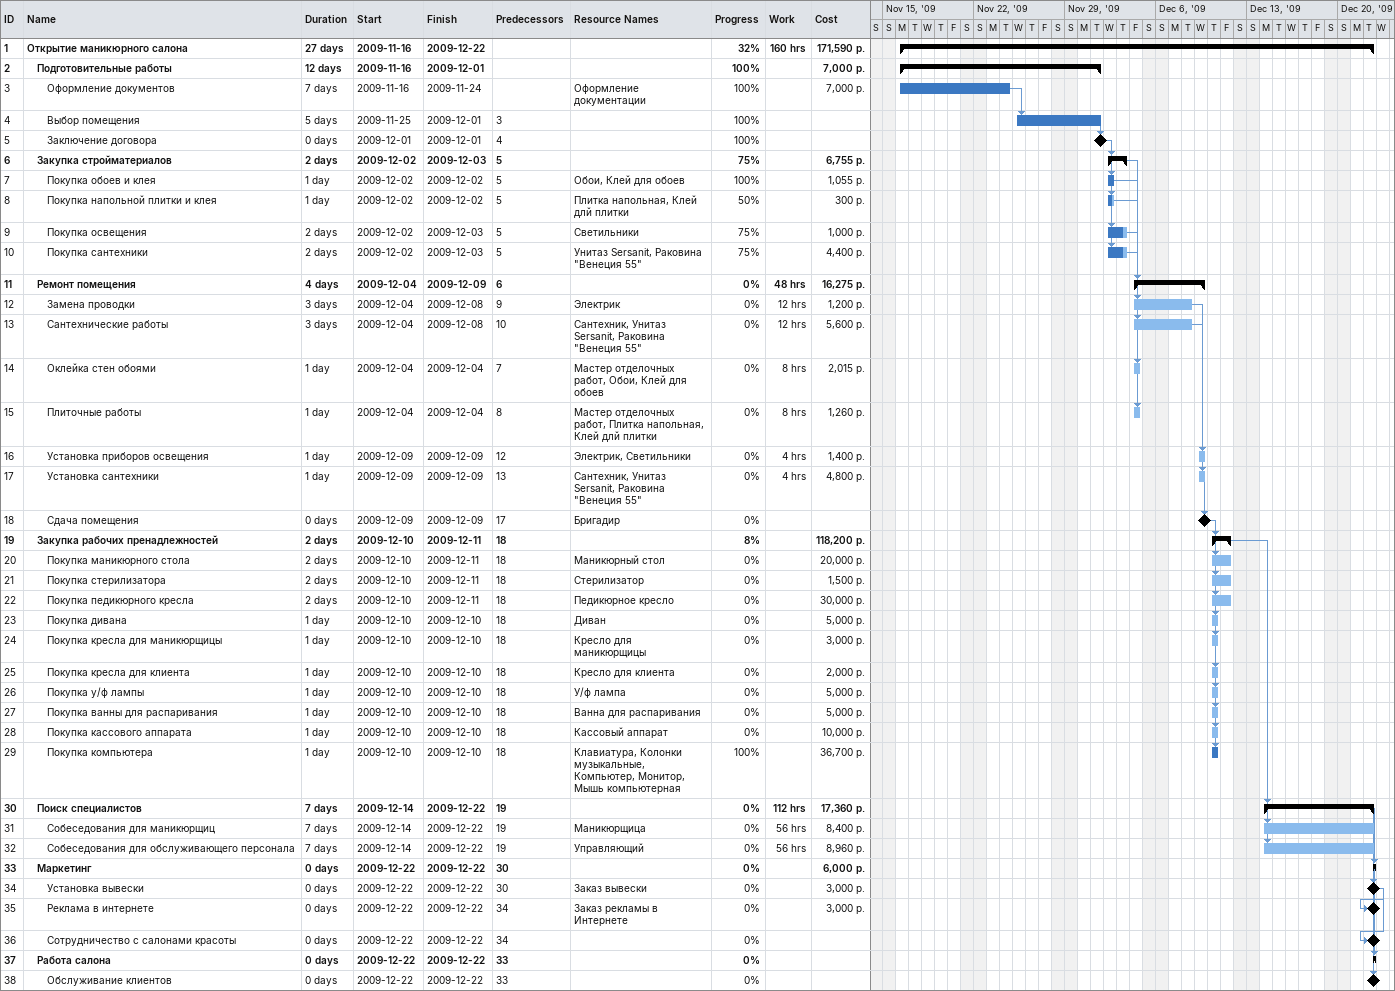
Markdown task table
| ID | Level | Task | Duration | Start | Finish | Predecessors | Resources | % complete | Work (h) | Cost (р.) |
|---|---|---|---|---|---|---|---|---|---|---|
| 1 | 1 | **Открытие маникюрного салона** | 27d | 2009-11-16 | 2009-12-22 |  |  | 32 | 160 | 171590 |
| 2 | 2 | **Подготовительные работы** | 12d | 2009-11-16 | 2009-12-01 |  |  | 100 |  | 7000 |
| 3 | 3 | Оформление документов | 7d | 2009-11-16 | 2009-11-24 |  | Оформление документации | 100 |  | 7000 |
| 4 | 3 | Выбор помещения | 5d | 2009-11-25 | 2009-12-01 | 3 |  | 100 |  |  |
| 5 | 3 | Заключение договора | 0d | 2009-12-01 | 2009-12-01 | 4 |  | 100 |  |  |
| 6 | 2 | **Закупка стройматериалов** | 2d | 2009-12-02 | 2009-12-03 | 5 |  | 75 |  | 6755 |
| 7 | 3 | Покупка обоев и клея | 1d | 2009-12-02 | 2009-12-02 | 5 | Обои, Клей для обоев | 100 |  | 1055 |
| 8 | 3 | Покупка напольной плитки и клея | 1d | 2009-12-02 | 2009-12-02 | 5 | Плитка напольная, Клей длй плитки | 50 |  | 300 |
| 9 | 3 | Покупка освещения | 2d | 2009-12-02 | 2009-12-03 | 5 | Светильники | 75 |  | 1000 |
| 10 | 3 | Покупка сантехники | 2d | 2009-12-02 | 2009-12-03 | 5 | Унитаз Sersanit, Раковина "Венеция 55" | 75 |  | 4400 |
| 11 | 2 | **Ремонт помещения** | 4d | 2009-12-04 | 2009-12-09 | 6 |  | 0 | 48 | 16275 |
| 12 | 3 | Замена проводки | 3d | 2009-12-04 | 2009-12-08 | 9 | Электрик | 0 | 12 | 1200 |
| 13 | 3 | Сантехнические работы | 3d | 2009-12-04 | 2009-12-08 | 10 | Сантехник, Унитаз Sersanit, Раковина "Венеция 55" | 0 | 12 | 5600 |
| 14 | 3 | Оклейка стен обоями | 1d | 2009-12-04 | 2009-12-04 | 7 | Мастер отделочных работ, Обои, Клей для обоев | 0 | 8 | 2015 |
| 15 | 3 | Плиточные работы | 1d | 2009-12-04 | 2009-12-04 | 8 | Мастер отделочных работ, Плитка напольная, Клей длй плитки | 0 | 8 | 1260 |
| 16 | 3 | Установка приборов освещения | 1d | 2009-12-09 | 2009-12-09 | 12 | Электрик, Светильники | 0 | 4 | 1400 |
| 17 | 3 | Установка сантехники | 1d | 2009-12-09 | 2009-12-09 | 13 | Сантехник, Унитаз Sersanit, Раковина "Венеция 55" | 0 | 4 | 4800 |
| 18 | 3 | Сдача помещения | 0d | 2009-12-09 | 2009-12-09 | 17 | Бригадир | 0 |  |  |
| 19 | 2 | **Закупка рабочих пренадлежностей** | 2d | 2009-12-10 | 2009-12-11 | 18 |  | 8 |  | 118200 |
| 20 | 3 | Покупка маникюрного стола | 2d | 2009-12-10 | 2009-12-11 | 18 | Маникюрный стол | 0 |  | 20000 |
| 21 | 3 | Покупка стерилизатора | 2d | 2009-12-10 | 2009-12-11 | 18 | Стерилизатор | 0 |  | 1500 |
| 22 | 3 | Покупка педикюрного кресла | 2d | 2009-12-10 | 2009-12-11 | 18 | Педикюрное кресло | 0 |  | 30000 |
| 23 | 3 | Покупка дивана | 1d | 2009-12-10 | 2009-12-10 | 18 | Диван | 0 |  | 5000 |
| 24 | 3 | Покупка кресла для маникюрщицы | 1d | 2009-12-10 | 2009-12-10 | 18 | Кресло для маникюрщицы | 0 |  | 3000 |
| 25 | 3 | Покупка кресла для клиента | 1d | 2009-12-10 | 2009-12-10 | 18 | Кресло для клиента | 0 |  | 2000 |
| 26 | 3 | Покупка у/ф лампы | 1d | 2009-12-10 | 2009-12-10 | 18 | У/ф лампа | 0 |  | 5000 |
| 27 | 3 | Покупка ванны для распаривания | 1d | 2009-12-10 | 2009-12-10 | 18 | Ванна для распаривания | 0 |  | 5000 |
| 28 | 3 | Покупка кассового аппарата | 1d | 2009-12-10 | 2009-12-10 | 18 | Кассовый аппарат | 0 |  | 10000 |
| 29 | 3 | Покупка компьютера | 1d | 2009-12-10 | 2009-12-10 | 18 | Клавиатура, Колонки музыкальные, Компьютер, Монитор, Мышь компьютерная | 100 |  | 36700 |
| 30 | 2 | **Поиск специалистов** | 7d | 2009-12-14 | 2009-12-22 | 19 |  | 0 | 112 | 17360 |
| 31 | 3 | Собеседования для маникюрщиц | 7d | 2009-12-14 | 2009-12-22 | 19 | Маникюрщица | 0 | 56 | 8400 |
| 32 | 3 | Собеседования для обслуживающего персонала | 7d | 2009-12-14 | 2009-12-22 | 19 | Управляющий | 0 | 56 | 8960 |
| 33 | 2 | **Маркетинг** | 0d | 2009-12-22 | 2009-12-22 | 30 |  | 0 |  | 6000 |
| 34 | 3 | Установка вывески | 0d | 2009-12-22 | 2009-12-22 | 30 | Заказ вывески | 0 |  | 3000 |
| 35 | 3 | Реклама в интернете | 0d | 2009-12-22 | 2009-12-22 | 34 | Заказ рекламы в Интернете | 0 |  | 3000 |
| 36 | 3 | Сотрудничество с салонами красоты | 0d | 2009-12-22 | 2009-12-22 | 34 |  | 0 |  |  |
| 37 | 2 | **Работа салона** | 0d | 2009-12-22 | 2009-12-22 | 33 |  | 0 |  |  |
| 38 | 3 | Обслуживание клиентов | 0d | 2009-12-22 | 2009-12-22 | 33 |  | 0 |  |  |
